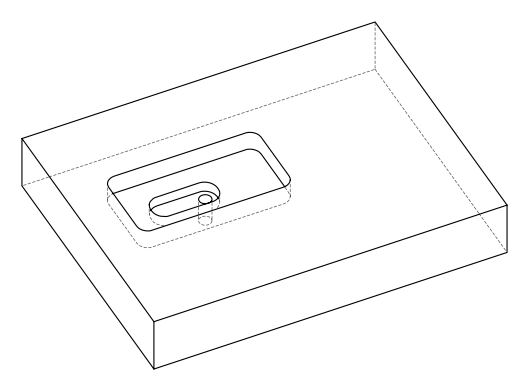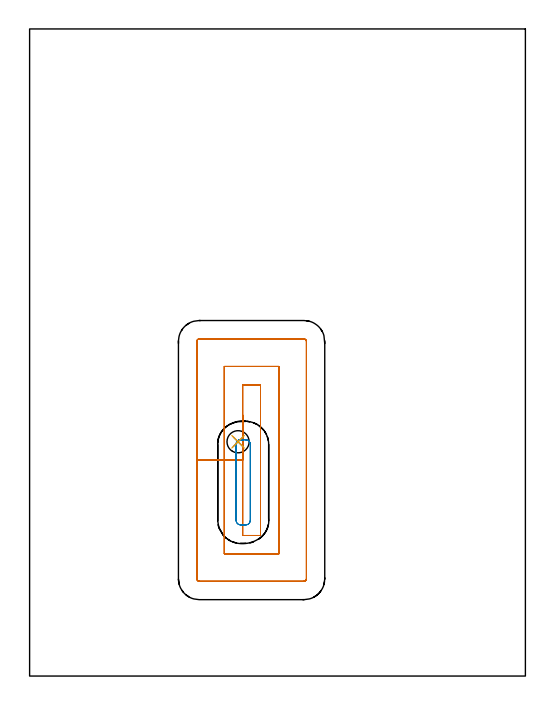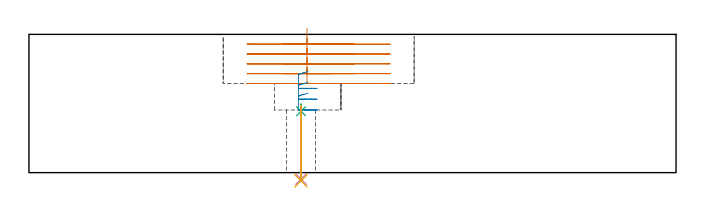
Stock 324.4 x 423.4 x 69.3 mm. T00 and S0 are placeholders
(PLAN: 5 operations, 3 tool changes, 12.4 min)
(1 MILL_RECTANGULAR_POCKET | POCKET_RECTANGULAR_STRAIGHT | UGT0201_106 | Follow Part, ap 6, ae 75% | 10.89 min | 426068 mm3)
(2 MILL_RECTANGULAR_POCKET_1 | POCKET_RECTANGULAR_STRAIGHT_1 | UGT0201_106 | Follow Part, ap 6, ae 75% | 1.16 min | 32720 mm3)
(3 SPOT_DRILL | STEP1HOLE | NXT0321_9005460120000 | 0.04 min | 6 mm3)
(4 DRILL_THROUGH_HOLE_INTO_CENTER | STEP1HOLE | NXT0301_066 | 0.16 min | 2205 mm3)
(5 DRILL_TO_ENLARGE_THROUGH_HOLE | STEP1HOLE | NXT0301_106 | 0.16 min | 2941 mm3)
(TOOL UGT0201_106 | End Mill 24 mm | D24 FL25 Z2)
(TOOL NXT0321_9005460120000 | NC Spot Drill, 142deg, 12mm, Carbide, Uncoated | D12 PA142 FL30 Z2)
(TOOL NXT0301_066 | Carbide Drill 9.5mm [860.1-0950-029A1-MM 2214] | D9.5 PA140 FL47 Z2)
(TOOL NXT0301_106 | Carbide Drill 14.5mm [860.1-1450-073A1-MM 2214] | D14.5 PA140 FL83 Z2)
(OP 1 MILL_RECTANGULAR_POCKET)
G17 G21 G94 G90
T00 M6
G54
G17 G0 G90 X139.4 Y170.858 S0 M3
G43 Z79.3 H0
Z72.3
G94 G1 Y141.3 Z64.38 F250.
Y92. F500.
X151.1
Y190.6
X139.4
Y141.3
X127.4
Y80.
X163.1
Y202.6
X127.4
Y141.3
X109.4
Y63.6
G3 X111. Y62. R1.6
G1 X179.5
G3 X181.1 Y63.6 R1.6
G1 Y219.
G3 X179.5 Y220.6 R1.6
G1 X111.
G3 X109.4 Y219. R1.6
G1 Y141.3
Y140.3
G0 X139.4 Y170.858 Z67.38
G1 Y141.3 Z59.46 F250.
Y92. F500.
X151.1
Y190.6
X139.4
Y141.3
X127.4
Y80.
X163.1
Y202.6
X127.4
Y141.3
X109.4
Y63.6
G3 X111. Y62. R1.6
G1 X179.5
G3 X181.1 Y63.6 R1.6
G1 Y219.
G3 X179.5 Y220.6 R1.6
G1 X111.
G3 X109.4 Y219. R1.6
G1 Y141.3
Y140.3
G0 X139.4 Y170.858 Z62.46
G1 Y141.3 Z54.54 F250.
Y92. F500.
X151.1
Y190.6
X139.4
Y141.3
X127.4
Y80.
X163.1
Y202.6
X127.4
Y141.3
X109.4
Y63.6
G3 X111. Y62. R1.6
G1 X179.5
G3 X181.1 Y63.6 R1.6
G1 Y219.
G3 X179.5 Y220.6 R1.6
G1 X111.
G3 X109.4 Y219. R1.6
G1 Y141.3
Y140.3
G0 X139.4 Y170.858 Z57.54
G1 Y141.3 Z49.62 F250.
Y92. F500.
X151.1
Y190.6
X139.4
Y141.3
X127.4
Y80.
X163.1
Y202.6
X127.4
Y141.3
X109.4
Y63.6
G3 X111. Y62. R1.6
G1 X179.5
G3 X181.1 Y63.6 R1.6
G1 Y219.
G3 X179.5 Y220.6 R1.6
G1 X111.
G3 X109.4 Y219. R1.6
G1 Y141.3
Y140.3
G0 X139.4 Y170.858 Z52.62
G1 Y141.3 Z44.7 F250.
Y92. F500.
X151.1
Y190.6
X139.4
Y141.3
X127.4
Y80.
X163.1
Y202.6
X127.4
Y141.3
X109.4
Y63.6
G3 X111. Y62. R1.6
G1 X179.5
G3 X181.1 Y63.6 R1.6
G1 Y219.
G3 X179.5 Y220.6 R1.6
G1 X111.
G3 X109.4 Y219. R1.6
G1 Y141.3
Y140.3
G0 Z79.3
M5
M2
(OP 2 MILL_RECTANGULAR_POCKET_1)
G17 G21 G94 G90
T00 M6
G54
G17 G0 G90 X139.937 Y154.6 S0 M3
G43 Z79.3 H0
Z50.643
G94 G1 X137.927 Z50.104 F250.
X137.446 Y154.533 Z49.974
X136.982 Y154.389 Z49.844
X136.548 Y154.173 Z49.714
X136.154 Y153.89 Z49.584
X135.81 Y153.546 Z49.454
X135.527 Y153.152 Z49.324
X135.311 Y152.718 Z49.194
X135.167 Y152.254 Z49.064
X135.1 Y151.773 Z48.934
Y126.75 Z42.229
Y101.9 F500.
G3 X138.1 Y98.9 R3.
G1 X141.4
G3 X144.4 Y101.9 R3.
G1 Y151.6
G3 X141.4 Y154.6 R3.
G1 X138.1
G3 X135.1 Y151.6 R3.
G1 Y126.75
Y125.75
G0 X139.937 Y154.6 Z45.229
G1 X137.927 Z44.69 F250.
X137.446 Y154.533 Z44.56
X136.982 Y154.389 Z44.43
X136.548 Y154.173 Z44.3
X136.154 Y153.89 Z44.17
X135.81 Y153.546 Z44.04
X135.527 Y153.152 Z43.909
X135.311 Y152.718 Z43.779
X135.167 Y152.254 Z43.649
X135.1 Y151.773 Z43.519
Y126.75 Z36.814
Y101.9 F500.
G3 X138.1 Y98.9 R3.
G1 X141.4
G3 X144.4 Y101.9 R3.
G1 Y151.6
G3 X141.4 Y154.6 R3.
G1 X138.1
G3 X135.1 Y151.6 R3.
G1 Y126.75
Y125.75
G0 X139.937 Y154.6 Z39.814
G1 X137.927 Z39.276 F250.
X137.446 Y154.533 Z39.145
X136.982 Y154.389 Z39.015
X136.548 Y154.173 Z38.885
X136.154 Y153.89 Z38.755
X135.81 Y153.546 Z38.625
X135.527 Y153.152 Z38.495
X135.311 Y152.718 Z38.365
X135.167 Y152.254 Z38.235
X135.1 Y151.773 Z38.105
Y126.75 Z31.4
Y101.9 F500.
G3 X138.1 Y98.9 R3.
G1 X141.4
G3 X144.4 Y101.9 R3.
G1 Y151.6
G3 X141.4 Y154.6 R3.
G1 X138.1
G3 X135.1 Y151.6 R3.
G1 Y126.75
Y125.75
G0 Z79.3
M5
M2
(OP 3 SPOT_DRILL)
G17 G21 G94 G90
T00 M6
G54
G17 G0 G90 X136.4 Y153.3 S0 M3
G43 Z79.3 H0
G94 G81 G98 Z30.767 F250. R34.4
G80
M5
M2
(OP 4 DRILL_THROUGH_HOLE_INTO_CENTER)
G17 G21 G94 G90
T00 M6
G54
G17 G0 G90 X136.4 Y153.3 S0 M3
G43 Z79.3 H1
G94 G73 G98 Z-3.229 F250. Q8.657 R33.4
G80
M5
M2
(OP 5 DRILL_TO_ENLARGE_THROUGH_HOLE)
G17 G21 G94 G90
T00 M6
G54
G17 G0 G90 X136.4 Y153.3 S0 M3
G43 Z79.3 H1
G94 G81 G98 Z-4.139 F250. R33.4
G80
M5
M2
